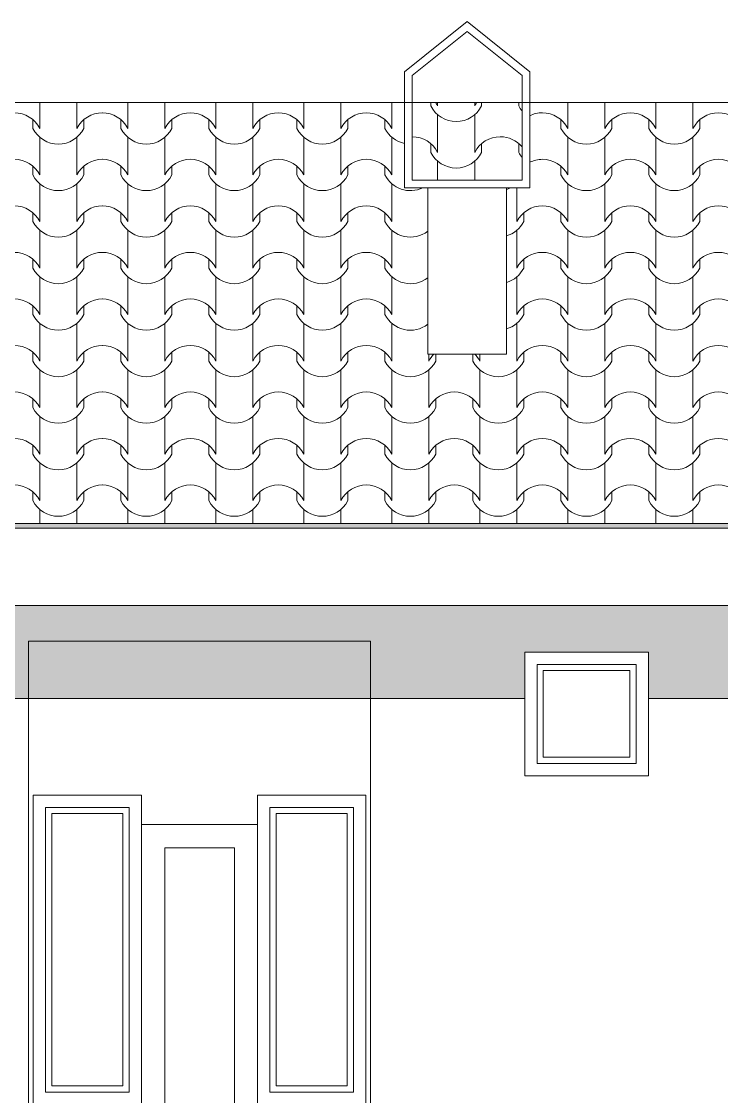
# Model space of a CAD drawing. Header units: feet. Extents: x 2791058 to 2855058, y -67651 to -18651.
# Drawn here: x 2806048 to 2808311, y -32555 to -29081 of the extents above; entities that cross this region are included whole.
import ezdxf

# ---------------------------------------------------------------- set-up
doc = ezdxf.new("R2010")
doc.units = ezdxf.units.FT
doc.header["$MEASUREMENT"] = 0
doc.linetypes.add('Hidden Line', pattern=[195.611112, 141.111112, -54.5])
for name, color, linetype, lineweight in [('Exterior walls_Pen_No__1', 7, 'Continuous', 0), ('Exterior walls_Pen_No__80', 3, 'Continuous', 0), ('Lines_Pen_No__20', 1, 'Continuous', 0), ('Shell - Roof_Pen_No__20', 1, 'Continuous', 0), ('Shell - Roof_Pen_No__21', 7, 'Continuous', 0), ('Structural - Bearing_Pen_No__1', 7, 'Continuous', 0)]:
    doc.layers.add(name, color=color, linetype=linetype, lineweight=lineweight)
doc.layers.add('Structural - Bearing_Pen_No__61', color=7, linetype='Continuous', lineweight=0, true_color=0x6a6a6a)
doc.layers.add('Structural - Bearing_Pen_No__62', color=7, linetype='Continuous', lineweight=0, true_color=0xaaaaaa)

# ---------------------------------------------------------------- blocks, each defined once
blk = doc.blocks.new('*X2', base_point=(2247653.8, -76425))
at = {"layer": 'Structural - Bearing_Pen_No__62', "color": 253, "linetype": 'Continuous', "lineweight": 0, "true_color": 0xaaaaaa}
for p, q in [((2806107.5, -29342.3), (2806107.5, -29365.5)), ((2806227.7, -29342.3), (2806227.7, -29365.5)), ((2806391.9, -29342.3), (2806391.9, -29365.5)), ((2806512.2, -29342.3), (2806512.2, -29365.5)), ((2806676.4, -29342.3), (2806676.4, -29365.5)), ((2806796.7, -29342.3), (2806796.7, -29365.5)), ((2806960.9, -29342.3), (2806960.9, -29365.5)), ((2807081.1, -29342.3), (2807081.1, -29365.5)), ((2807245.4, -29342.3), (2807245.4, -29365.5)), ((2807814.3, -29342.3), (2807814.3, -29365.5)), ((2807934.6, -29342.3), (2807934.6, -29365.5)), ((2808098.8, -29342.3), (2808098.8, -29365.5)), ((2808219.1, -29342.3), (2808219.1, -29365.5)), ((2806107.5, -29365.5), (2806107.5, -29426.5)), ((2806227.7, -29365.5), (2806227.7, -29426.5)), ((2806391.9, -29365.5), (2806391.9, -29426.5)), ((2806512.2, -29365.5), (2806512.2, -29426.5)), ((2806676.4, -29365.5), (2806676.4, -29426.5)), ((2806796.7, -29365.5), (2806796.7, -29426.5)), ((2806960.9, -29365.5), (2806960.9, -29426.5)), ((2807081.1, -29365.5), (2807081.1, -29426.5)), ((2807245.4, -29365.5), (2807245.4, -29426.5)), ((2807814.3, -29365.5), (2807814.3, -29426.5)), ((2807934.6, -29365.5), (2807934.6, -29426.5)), ((2808098.8, -29365.5), (2808098.8, -29426.5)), ((2808219.1, -29365.5), (2808219.1, -29426.5)), ((2806085.5, -29398.4), (2806085.5, -29426.5)), ((2806249.7, -29398.4), (2806249.7, -29426.5)), ((2806369.9, -29398.4), (2806369.9, -29426.5)), ((2806534.2, -29398.4), (2806534.2, -29426.5)), ((2806654.4, -29398.4), (2806654.4, -29426.5)), ((2806818.7, -29398.4), (2806818.7, -29426.5)), ((2806938.9, -29398.4), (2806938.9, -29426.5)), ((2807103.1, -29398.4), (2807103.1, -29426.5)), ((2807223.4, -29398.4), (2807223.4, -29426.5)), ((2807792.3, -29398.4), (2807792.3, -29426.5)), ((2807956.6, -29398.4), (2807956.6, -29426.5)), ((2808076.8, -29398.4), (2808076.8, -29426.5)), ((2808241.1, -29398.4), (2808241.1, -29426.5)), ((2806107.5, -29454.9), (2806107.5, -29515.8)), ((2806227.7, -29454.9), (2806227.7, -29515.8)), ((2806391.9, -29454.9), (2806391.9, -29515.8)), ((2806512.2, -29454.9), (2806512.2, -29515.8)), ((2806676.4, -29454.9), (2806676.4, -29515.8)), ((2806796.7, -29454.9), (2806796.7, -29515.8)), ((2806960.9, -29454.9), (2806960.9, -29515.8)), ((2807081.1, -29454.9), (2807081.1, -29515.8)), ((2807245.4, -29454.9), (2807245.4, -29515.8)), ((2807814.3, -29454.9), (2807814.3, -29515.8)), ((2807934.6, -29454.9), (2807934.6, -29515.8)), ((2808098.8, -29454.9), (2808098.8, -29515.8)), ((2808219.1, -29454.9), (2808219.1, -29515.8)), ((2806107.5, -29515.8), (2806107.5, -29576.8)), ((2806227.7, -29515.8), (2806227.7, -29576.8)), ((2806391.9, -29515.8), (2806391.9, -29576.8)), ((2806512.2, -29515.8), (2806512.2, -29576.8)), ((2806676.4, -29515.8), (2806676.4, -29576.8)), ((2806796.7, -29515.8), (2806796.7, -29576.8)), ((2806960.9, -29515.8), (2806960.9, -29576.8)), ((2807081.1, -29515.8), (2807081.1, -29576.8)), ((2807245.4, -29515.8), (2807245.4, -29576.8)), ((2807814.3, -29515.8), (2807814.3, -29576.8)), ((2807934.6, -29515.8), (2807934.6, -29576.8)), ((2808098.8, -29515.8), (2808098.8, -29576.8)), ((2808219.1, -29515.8), (2808219.1, -29576.8)), ((2806085.5, -29548.8), (2806085.5, -29576.8)), ((2806249.7, -29548.8), (2806249.7, -29576.8)), ((2806369.9, -29548.8), (2806369.9, -29576.8)), ((2806534.2, -29548.8), (2806534.2, -29576.8)), ((2806654.4, -29548.8), (2806654.4, -29576.8)), ((2806818.7, -29548.8), (2806818.7, -29576.8)), ((2806938.9, -29548.8), (2806938.9, -29576.8)), ((2807103.1, -29548.8), (2807103.1, -29576.8)), ((2807223.4, -29548.8), (2807223.4, -29576.8)), ((2807792.3, -29548.8), (2807792.3, -29576.8)), ((2807956.6, -29548.8), (2807956.6, -29576.8)), ((2808076.8, -29548.8), (2808076.8, -29576.8)), ((2808241.1, -29548.8), (2808241.1, -29576.8)), ((2806107.5, -29605.2), (2806107.5, -29666.2)), ((2806227.7, -29605.2), (2806227.7, -29666.2)), ((2806391.9, -29605.2), (2806391.9, -29666.2)), ((2806512.2, -29605.2), (2806512.2, -29666.2)), ((2806676.4, -29605.2), (2806676.4, -29666.2)), ((2806796.7, -29605.2), (2806796.7, -29666.2)), ((2806960.9, -29605.2), (2806960.9, -29666.2)), ((2807081.1, -29605.2), (2807081.1, -29666.2)), ((2807245.4, -29605.2), (2807245.4, -29666.2)), ((2807650.1, -29618.2), (2807650.1, -29666.2)), ((2807814.3, -29605.2), (2807814.3, -29666.2)), ((2807934.6, -29605.2), (2807934.6, -29666.2)), ((2808098.8, -29605.2), (2808098.8, -29666.2)), ((2808219.1, -29605.2), (2808219.1, -29666.2)), ((2806085.5, -29699.1), (2806085.5, -29727.1)), ((2806107.5, -29666.2), (2806107.5, -29727.1)), ((2806227.7, -29666.2), (2806227.7, -29727.1)), ((2806249.7, -29699.1), (2806249.7, -29727.1)), ((2806369.9, -29699.1), (2806369.9, -29727.1)), ((2806391.9, -29666.2), (2806391.9, -29727.1)), ((2806512.2, -29666.2), (2806512.2, -29727.1)), ((2806534.2, -29699.1), (2806534.2, -29727.1)), ((2806654.4, -29699.1), (2806654.4, -29727.1)), ((2806676.4, -29666.2), (2806676.4, -29727.1)), ((2806796.7, -29666.2), (2806796.7, -29727.1)), ((2806818.7, -29699.1), (2806818.7, -29727.1)), ((2806938.9, -29699.1), (2806938.9, -29727.1)), ((2806960.9, -29666.2), (2806960.9, -29727.1)), ((2807081.1, -29666.2), (2807081.1, -29727.1)), ((2807103.1, -29699.1), (2807103.1, -29727.1)), ((2807223.4, -29699.1), (2807223.4, -29727.1)), ((2807245.4, -29666.2), (2807245.4, -29727.1)), ((2807650.1, -29666.2), (2807650.1, -29727.1)), ((2807672.1, -29699.1), (2807672.1, -29727.1)), ((2807792.3, -29699.1), (2807792.3, -29727.1)), ((2807814.3, -29666.2), (2807814.3, -29727.1)), ((2807934.6, -29666.2), (2807934.6, -29727.1)), ((2807956.6, -29699.1), (2807956.6, -29727.1)), ((2808076.8, -29699.1), (2808076.8, -29727.1)), ((2808098.8, -29666.2), (2808098.8, -29727.1)), ((2808219.1, -29666.2), (2808219.1, -29727.1)), ((2808241.1, -29699.1), (2808241.1, -29727.1)), ((2806107.5, -29755.5), (2806107.5, -29816.5)), ((2806227.7, -29755.5), (2806227.7, -29816.5)), ((2806391.9, -29755.5), (2806391.9, -29816.5)), ((2806512.2, -29755.5), (2806512.2, -29816.5)), ((2806676.4, -29755.5), (2806676.4, -29816.5)), ((2806796.7, -29755.5), (2806796.7, -29816.5)), ((2806960.9, -29755.5), (2806960.9, -29816.5)), ((2807081.1, -29755.5), (2807081.1, -29816.5)), ((2807245.4, -29755.5), (2807245.4, -29816.5)), ((2807650.1, -29755.5), (2807650.1, -29816.5)), ((2807814.3, -29755.5), (2807814.3, -29816.5)), ((2807934.6, -29755.5), (2807934.6, -29816.5)), ((2808098.8, -29755.5), (2808098.8, -29816.5)), ((2808219.1, -29755.5), (2808219.1, -29816.5)), ((2806107.5, -29816.5), (2806107.5, -29877.5)), ((2806227.7, -29816.5), (2806227.7, -29877.5)), ((2806391.9, -29816.5), (2806391.9, -29877.5)), ((2806512.2, -29816.5), (2806512.2, -29877.5)), ((2806676.4, -29816.5), (2806676.4, -29877.5)), ((2806796.7, -29816.5), (2806796.7, -29877.5)), ((2806960.9, -29816.5), (2806960.9, -29877.5)), ((2807081.1, -29816.5), (2807081.1, -29877.5)), ((2807245.4, -29816.5), (2807245.4, -29877.5)), ((2807650.1, -29816.5), (2807650.1, -29877.5)), ((2807814.3, -29816.5), (2807814.3, -29877.5)), ((2807934.6, -29816.5), (2807934.6, -29877.5)), ((2808098.8, -29816.5), (2808098.8, -29877.5)), ((2808219.1, -29816.5), (2808219.1, -29877.5)), ((2806085.5, -29849.5), (2806085.5, -29877.5)), ((2806249.7, -29849.5), (2806249.7, -29877.5)), ((2806369.9, -29849.5), (2806369.9, -29877.5)), ((2806534.2, -29849.5), (2806534.2, -29877.5)), ((2806654.4, -29849.5), (2806654.4, -29877.5)), ((2806818.7, -29849.5), (2806818.7, -29877.5)), ((2806938.9, -29849.5), (2806938.9, -29877.5)), ((2807103.1, -29849.5), (2807103.1, -29877.5)), ((2807223.4, -29849.5), (2807223.4, -29877.5)), ((2807672.1, -29849.5), (2807672.1, -29877.5)), ((2807792.3, -29849.5), (2807792.3, -29877.5)), ((2807956.6, -29849.5), (2807956.6, -29877.5)), ((2808076.8, -29849.5), (2808076.8, -29877.5)), ((2808241.1, -29849.5), (2808241.1, -29877.5)), ((2806107.5, -29905.9), (2806107.5, -29966.8)), ((2806227.7, -29905.9), (2806227.7, -29966.8)), ((2806391.9, -29905.9), (2806391.9, -29966.8)), ((2806512.2, -29905.9), (2806512.2, -29966.8)), ((2806676.4, -29905.9), (2806676.4, -29966.8)), ((2806796.7, -29905.9), (2806796.7, -29966.8)), ((2806960.9, -29905.9), (2806960.9, -29966.8)), ((2807081.1, -29905.9), (2807081.1, -29966.8)), ((2807245.4, -29905.9), (2807245.4, -29966.8)), ((2807650.1, -29905.9), (2807650.1, -29966.8)), ((2807814.3, -29905.9), (2807814.3, -29966.8)), ((2807934.6, -29905.9), (2807934.6, -29966.8)), ((2808098.8, -29905.9), (2808098.8, -29966.8)), ((2808219.1, -29905.9), (2808219.1, -29966.8)), ((2806107.5, -29966.8), (2806107.5, -30027.8)), ((2806227.7, -29966.8), (2806227.7, -30027.8)), ((2806391.9, -29966.8), (2806391.9, -30027.8)), ((2806512.2, -29966.8), (2806512.2, -30027.8)), ((2806676.4, -29966.8), (2806676.4, -30027.8)), ((2806796.7, -29966.8), (2806796.7, -30027.8)), ((2806960.9, -29966.8), (2806960.9, -30027.8)), ((2807081.1, -29966.8), (2807081.1, -30027.8)), ((2807245.4, -29966.8), (2807245.4, -30027.8)), ((2807650.1, -29966.8), (2807650.1, -30027.8)), ((2807814.3, -29966.8), (2807814.3, -30027.8)), ((2807934.6, -29966.8), (2807934.6, -30027.8)), ((2808098.8, -29966.8), (2808098.8, -30027.8)), ((2808219.1, -29966.8), (2808219.1, -30027.8)), ((2806085.5, -29999.8), (2806085.5, -30027.8)), ((2806249.7, -29999.8), (2806249.7, -30027.8)), ((2806369.9, -29999.8), (2806369.9, -30027.8)), ((2806534.2, -29999.8), (2806534.2, -30027.8)), ((2806654.4, -29999.8), (2806654.4, -30027.8)), ((2806818.7, -29999.8), (2806818.7, -30027.8)), ((2806938.9, -29999.8), (2806938.9, -30027.8)), ((2807103.1, -29999.8), (2807103.1, -30027.8)), ((2807223.4, -29999.8), (2807223.4, -30027.8)), ((2807672.1, -29999.8), (2807672.1, -30027.8)), ((2807792.3, -29999.8), (2807792.3, -30027.8)), ((2807956.6, -29999.8), (2807956.6, -30027.8)), ((2808076.8, -29999.8), (2808076.8, -30027.8)), ((2808241.1, -29999.8), (2808241.1, -30027.8)), ((2806107.5, -30056.2), (2806107.5, -30117.2)), ((2806227.7, -30056.2), (2806227.7, -30117.2)), ((2806391.9, -30056.2), (2806391.9, -30117.2)), ((2806512.2, -30056.2), (2806512.2, -30117.2)), ((2806676.4, -30056.2), (2806676.4, -30117.2)), ((2806796.7, -30056.2), (2806796.7, -30117.2)), ((2806960.9, -30056.2), (2806960.9, -30117.2)), ((2807081.1, -30056.2), (2807081.1, -30117.2)), ((2807245.4, -30056.2), (2807245.4, -30117.2)), ((2807650.1, -30056.2), (2807650.1, -30117.2)), ((2807814.3, -30056.2), (2807814.3, -30117.2)), ((2807934.6, -30056.2), (2807934.6, -30117.2)), ((2808098.8, -30056.2), (2808098.8, -30117.2)), ((2808219.1, -30056.2), (2808219.1, -30117.2)), ((2806085.5, -30150.1), (2806085.5, -30178.2)), ((2806107.5, -30117.2), (2806107.5, -30178.2)), ((2806227.7, -30117.2), (2806227.7, -30178.2)), ((2806249.7, -30150.1), (2806249.7, -30178.2)), ((2806369.9, -30150.1), (2806369.9, -30178.2)), ((2806391.9, -30117.2), (2806391.9, -30178.2)), ((2806512.2, -30117.2), (2806512.2, -30178.2)), ((2806534.2, -30150.1), (2806534.2, -30178.2)), ((2806654.4, -30150.1), (2806654.4, -30178.2)), ((2806676.4, -30117.2), (2806676.4, -30178.2)), ((2806796.7, -30117.2), (2806796.7, -30178.2)), ((2806818.7, -30150.1), (2806818.7, -30178.2)), ((2806938.9, -30150.1), (2806938.9, -30178.2)), ((2806960.9, -30117.2), (2806960.9, -30178.2)), ((2807081.1, -30117.2), (2807081.1, -30178.2)), ((2807103.1, -30150.1), (2807103.1, -30178.2)), ((2807223.4, -30150.1), (2807223.4, -30178.2)), ((2807245.4, -30117.2), (2807245.4, -30178.2)), ((2807650.1, -30117.2), (2807650.1, -30178.2)), ((2807672.1, -30150.1), (2807672.1, -30178.2)), ((2807792.3, -30150.1), (2807792.3, -30178.2)), ((2807814.3, -30117.2), (2807814.3, -30178.2)), ((2807934.6, -30117.2), (2807934.6, -30178.2)), ((2807956.6, -30150.1), (2807956.6, -30178.2)), ((2808076.8, -30150.1), (2808076.8, -30178.2)), ((2808098.8, -30117.2), (2808098.8, -30178.2)), ((2808219.1, -30117.2), (2808219.1, -30178.2)), ((2808241.1, -30150.1), (2808241.1, -30178.2)), ((2807365.6, -30155.4), (2807365.6, -30178.2)), ((2807387.6, -30155.4), (2807387.6, -30178.2)), ((2807507.9, -30155.4), (2807507.9, -30178.2)), ((2807529.9, -30155.4), (2807529.9, -30178.2)), ((2806107.5, -30206.5), (2806107.5, -30267.5)), ((2806227.7, -30206.5), (2806227.7, -30267.5)), ((2806391.9, -30206.5), (2806391.9, -30267.5)), ((2806512.2, -30206.5), (2806512.2, -30267.5)), ((2806676.4, -30206.5), (2806676.4, -30267.5)), ((2806796.7, -30206.5), (2806796.7, -30267.5)), ((2806960.9, -30206.5), (2806960.9, -30267.5)), ((2807081.1, -30206.5), (2807081.1, -30267.5)), ((2807245.4, -30206.5), (2807245.4, -30267.5)), ((2807365.6, -30206.5), (2807365.6, -30267.5)), ((2807529.9, -30206.5), (2807529.9, -30267.5)), ((2807650.1, -30206.5), (2807650.1, -30267.5)), ((2807814.3, -30206.5), (2807814.3, -30267.5)), ((2807934.6, -30206.5), (2807934.6, -30267.5)), ((2808098.8, -30206.5), (2808098.8, -30267.5)), ((2808219.1, -30206.5), (2808219.1, -30267.5)), ((2806107.5, -30267.5), (2806107.5, -30328.5)), ((2806227.7, -30267.5), (2806227.7, -30328.5)), ((2806391.9, -30267.5), (2806391.9, -30328.5)), ((2806512.2, -30267.5), (2806512.2, -30328.5)), ((2806676.4, -30267.5), (2806676.4, -30328.5)), ((2806796.7, -30267.5), (2806796.7, -30328.5)), ((2806960.9, -30267.5), (2806960.9, -30328.5)), ((2807081.1, -30267.5), (2807081.1, -30328.5)), ((2807245.4, -30267.5), (2807245.4, -30328.5)), ((2807365.6, -30267.5), (2807365.6, -30328.5)), ((2807529.9, -30267.5), (2807529.9, -30328.5)), ((2807650.1, -30267.5), (2807650.1, -30328.5)), ((2807814.3, -30267.5), (2807814.3, -30328.5)), ((2807934.6, -30267.5), (2807934.6, -30328.5)), ((2808098.8, -30267.5), (2808098.8, -30328.5)), ((2808219.1, -30267.5), (2808219.1, -30328.5)), ((2806085.5, -30300.5), (2806085.5, -30328.5)), ((2806249.7, -30300.5), (2806249.7, -30328.5)), ((2806369.9, -30300.5), (2806369.9, -30328.5)), ((2806534.2, -30300.5), (2806534.2, -30328.5)), ((2806654.4, -30300.5), (2806654.4, -30328.5)), ((2806818.7, -30300.5), (2806818.7, -30328.5)), ((2806938.9, -30300.5), (2806938.9, -30328.5)), ((2807103.1, -30300.5), (2807103.1, -30328.5)), ((2807223.4, -30300.5), (2807223.4, -30328.5)), ((2807387.6, -30300.5), (2807387.6, -30328.5)), ((2807507.9, -30300.5), (2807507.9, -30328.5)), ((2807672.1, -30300.5), (2807672.1, -30328.5)), ((2807792.3, -30300.5), (2807792.3, -30328.5)), ((2807956.6, -30300.5), (2807956.6, -30328.5)), ((2808076.8, -30300.5), (2808076.8, -30328.5)), ((2808241.1, -30300.5), (2808241.1, -30328.5)), ((2806107.5, -30356.9), (2806107.5, -30417.9)), ((2806227.7, -30356.9), (2806227.7, -30417.9)), ((2806391.9, -30356.9), (2806391.9, -30417.9)), ((2806512.2, -30356.9), (2806512.2, -30417.9)), ((2806676.4, -30356.9), (2806676.4, -30417.9)), ((2806796.7, -30356.9), (2806796.7, -30417.9)), ((2806960.9, -30356.9), (2806960.9, -30417.9)), ((2807081.1, -30356.9), (2807081.1, -30417.9)), ((2807245.4, -30356.9), (2807245.4, -30417.9)), ((2807365.6, -30356.9), (2807365.6, -30417.9)), ((2807529.9, -30356.9), (2807529.9, -30417.9)), ((2807650.1, -30356.9), (2807650.1, -30417.9)), ((2807814.3, -30356.9), (2807814.3, -30417.9)), ((2807934.6, -30356.9), (2807934.6, -30417.9)), ((2808098.8, -30356.9), (2808098.8, -30417.9)), ((2808219.1, -30356.9), (2808219.1, -30417.9)), ((2806107.5, -30417.9), (2806107.5, -30478.8)), ((2806227.7, -30417.9), (2806227.7, -30478.8)), ((2806391.9, -30417.9), (2806391.9, -30478.8)), ((2806512.2, -30417.9), (2806512.2, -30478.8)), ((2806676.4, -30417.9), (2806676.4, -30478.8)), ((2806796.7, -30417.9), (2806796.7, -30478.8)), ((2806960.9, -30417.9), (2806960.9, -30478.8)), ((2807081.1, -30417.9), (2807081.1, -30478.8)), ((2807245.4, -30417.9), (2807245.4, -30478.8)), ((2807365.6, -30417.9), (2807365.6, -30478.8)), ((2807529.9, -30417.9), (2807529.9, -30478.8)), ((2807650.1, -30417.9), (2807650.1, -30478.8)), ((2807814.3, -30417.9), (2807814.3, -30478.8)), ((2807934.6, -30417.9), (2807934.6, -30478.8)), ((2808098.8, -30417.9), (2808098.8, -30478.8)), ((2808219.1, -30417.9), (2808219.1, -30478.8)), ((2806085.5, -30450.8), (2806085.5, -30478.8)), ((2806249.7, -30450.8), (2806249.7, -30478.8)), ((2806369.9, -30450.8), (2806369.9, -30478.8)), ((2806534.2, -30450.8), (2806534.2, -30478.8)), ((2806654.4, -30450.8), (2806654.4, -30478.8)), ((2806818.7, -30450.8), (2806818.7, -30478.8)), ((2806938.9, -30450.8), (2806938.9, -30478.8)), ((2807103.1, -30450.8), (2807103.1, -30478.8)), ((2807223.4, -30450.8), (2807223.4, -30478.8)), ((2807387.6, -30450.8), (2807387.6, -30478.8)), ((2807507.9, -30450.8), (2807507.9, -30478.8)), ((2807672.1, -30450.8), (2807672.1, -30478.8)), ((2807792.3, -30450.8), (2807792.3, -30478.8)), ((2807956.6, -30450.8), (2807956.6, -30478.8)), ((2808076.8, -30450.8), (2808076.8, -30478.8)), ((2808241.1, -30450.8), (2808241.1, -30478.8)), ((2806107.5, -30507.2), (2806107.5, -30568.2)), ((2806227.7, -30507.2), (2806227.7, -30568.2)), ((2806391.9, -30507.2), (2806391.9, -30568.2)), ((2806512.2, -30507.2), (2806512.2, -30568.2)), ((2806676.4, -30507.2), (2806676.4, -30568.2)), ((2806796.7, -30507.2), (2806796.7, -30568.2)), ((2806960.9, -30507.2), (2806960.9, -30568.2)), ((2807081.1, -30507.2), (2807081.1, -30568.2)), ((2807245.4, -30507.2), (2807245.4, -30568.2)), ((2807365.6, -30507.2), (2807365.6, -30568.2)), ((2807529.9, -30507.2), (2807529.9, -30568.2)), ((2807650.1, -30507.2), (2807650.1, -30568.2)), ((2807814.3, -30507.2), (2807814.3, -30568.2)), ((2807934.6, -30507.2), (2807934.6, -30568.2)), ((2808098.8, -30507.2), (2808098.8, -30568.2)), ((2808219.1, -30507.2), (2808219.1, -30568.2)), ((2806085.5, -30601.1), (2806085.5, -30629.2)), ((2806107.5, -30568.2), (2806107.5, -30629.2)), ((2806227.7, -30568.2), (2806227.7, -30629.2)), ((2806249.7, -30601.1), (2806249.7, -30629.2)), ((2806369.9, -30601.1), (2806369.9, -30629.2)), ((2806391.9, -30568.2), (2806391.9, -30629.2)), ((2806512.2, -30568.2), (2806512.2, -30629.2)), ((2806534.2, -30601.1), (2806534.2, -30629.2)), ((2806654.4, -30601.1), (2806654.4, -30629.2)), ((2806676.4, -30568.2), (2806676.4, -30629.2)), ((2806796.7, -30568.2), (2806796.7, -30629.2)), ((2806818.7, -30601.1), (2806818.7, -30629.2)), ((2806938.9, -30601.1), (2806938.9, -30629.2)), ((2806960.9, -30568.2), (2806960.9, -30629.2)), ((2807081.1, -30568.2), (2807081.1, -30629.2)), ((2807103.1, -30601.1), (2807103.1, -30629.2)), ((2807223.4, -30601.1), (2807223.4, -30629.2)), ((2807245.4, -30568.2), (2807245.4, -30629.2)), ((2807365.6, -30568.2), (2807365.6, -30629.2)), ((2807387.6, -30601.1), (2807387.6, -30629.2)), ((2807507.9, -30601.1), (2807507.9, -30629.2)), ((2807529.9, -30568.2), (2807529.9, -30629.2)), ((2807650.1, -30568.2), (2807650.1, -30629.2)), ((2807672.1, -30601.1), (2807672.1, -30629.2)), ((2807792.3, -30601.1), (2807792.3, -30629.2)), ((2807814.3, -30568.2), (2807814.3, -30629.2)), ((2807934.6, -30568.2), (2807934.6, -30629.2)), ((2807956.6, -30601.1), (2807956.6, -30629.2)), ((2808076.8, -30601.1), (2808076.8, -30629.2)), ((2808098.8, -30568.2), (2808098.8, -30629.2)), ((2808219.1, -30568.2), (2808219.1, -30629.2)), ((2808241.1, -30601.1), (2808241.1, -30629.2)), ((2806107.5, -30657.6), (2806107.5, -30703.5)), ((2806227.7, -30657.6), (2806227.7, -30703.5)), ((2806391.9, -30657.6), (2806391.9, -30703.5)), ((2806512.2, -30657.6), (2806512.2, -30703.5)), ((2806676.4, -30657.6), (2806676.4, -30703.5)), ((2806796.7, -30657.6), (2806796.7, -30703.5)), ((2806960.9, -30657.6), (2806960.9, -30703.5)), ((2807081.1, -30657.6), (2807081.1, -30703.5)), ((2807245.4, -30657.6), (2807245.4, -30703.5)), ((2807365.6, -30657.6), (2807365.6, -30703.5)), ((2807529.9, -30657.6), (2807529.9, -30703.5)), ((2807650.1, -30657.6), (2807650.1, -30703.5)), ((2807814.3, -30657.6), (2807814.3, -30703.5)), ((2807934.6, -30657.6), (2807934.6, -30703.5)), ((2808098.8, -30657.6), (2808098.8, -30703.5)), ((2808219.1, -30657.6), (2808219.1, -30703.5))]:
    blk.add_line(p, q, dxfattribs=at)
for centre, radius, start, end in [((2806025.1, -29468.4), 92.5, 26.9885, 89.8295), ((2806310.1, -29468.4), 92.5, 90.1705, 153.0115), ((2806309.5, -29468.4), 92.5, 26.9885, 89.8295), ((2806594.6, -29468.4), 92.5, 90.1705, 153.0115), ((2806594, -29468.4), 92.5, 26.9885, 89.8295), ((2806879.1, -29468.4), 92.5, 90.1705, 153.0115), ((2806878.5, -29468.4), 92.5, 26.9885, 89.8295), ((2807163.5, -29468.4), 92.5, 90.1705, 153.0115), ((2807163, -29468.4), 92.5, 26.9885, 89.8295), ((2807732.5, -29468.4), 92.5, 90.1705, 116.2624), ((2807731.9, -29468.4), 92.5, 26.9885, 89.8295), ((2808017, -29468.4), 92.5, 90.1705, 153.0115), ((2808016.4, -29468.4), 92.5, 26.9885, 89.8295), ((2808301.5, -29468.4), 92.5, 90.1705, 153.0115), ((2808300.9, -29468.4), 92.5, 26.9885, 89.8295), ((2806167.6, -29385.2), 91.9, 206.7044, 333.2956), ((2806452.1, -29385.2), 91.9, 206.7044, 333.2956), ((2806736.5, -29385.2), 91.9, 206.7044, 333.2956), ((2807021, -29385.2), 91.9, 206.7044, 333.2956), ((2807305.5, -29385.2), 91.9, 206.7044, 258.1228), ((2807874.5, -29385.2), 91.9, 206.7044, 333.2956), ((2808158.9, -29385.2), 91.9, 206.7044, 333.2956), ((2806025.1, -29618.8), 92.5, 26.9885, 89.8295), ((2806310.1, -29618.8), 92.5, 90.1705, 153.0115), ((2806309.5, -29618.8), 92.5, 26.9885, 89.8295), ((2806594.6, -29618.8), 92.5, 90.1705, 153.0115), ((2806594, -29618.8), 92.5, 26.9885, 89.8295), ((2806879.1, -29618.8), 92.5, 90.1705, 153.0115), ((2806878.5, -29618.8), 92.5, 26.9885, 89.8295), ((2807163.5, -29618.8), 92.5, 90.1705, 153.0115), ((2807163, -29618.8), 92.5, 26.9885, 89.8295), ((2807732.5, -29618.8), 92.5, 90.1705, 116.2624), ((2807731.9, -29618.8), 92.5, 26.9885, 89.8295), ((2808017, -29618.8), 92.5, 90.1705, 153.0115), ((2808016.4, -29618.8), 92.5, 26.9885, 89.8295), ((2808301.5, -29618.8), 92.5, 90.1705, 153.0115), ((2808300.9, -29618.8), 92.5, 26.9885, 89.8295), ((2806167.6, -29535.5), 91.9, 206.7044, 333.2956), ((2806452.1, -29535.5), 91.9, 206.7044, 333.2956), ((2806736.5, -29535.5), 91.9, 206.7044, 333.2956), ((2807021, -29535.5), 91.9, 206.7044, 333.2956), ((2807305.5, -29535.5), 91.9, 206.7044, 295.9223), ((2807874.5, -29535.5), 91.9, 206.7044, 333.2956), ((2808158.9, -29535.5), 91.9, 206.7044, 333.2956), ((2807590, -29535.5), 91.9, 286.8195, 295.9223), ((2806025.1, -29769.1), 92.5, 26.9885, 89.8295), ((2806310.1, -29769.1), 92.5, 90.1705, 153.0115), ((2806309.5, -29769.1), 92.5, 26.9885, 89.8295), ((2806594.6, -29769.1), 92.5, 90.1705, 153.0115), ((2806594, -29769.1), 92.5, 26.9885, 89.8295), ((2806879.1, -29769.1), 92.5, 90.1705, 153.0115), ((2806878.5, -29769.1), 92.5, 26.9885, 89.8295), ((2807163.5, -29769.1), 92.5, 90.1705, 153.0115), ((2807163, -29769.1), 92.5, 26.9885, 89.8295), ((2807732.5, -29769.1), 92.5, 90.1705, 153.0115), ((2807731.9, -29769.1), 92.5, 26.9885, 89.8295), ((2808017, -29769.1), 92.5, 90.1705, 153.0115), ((2808016.4, -29769.1), 92.5, 26.9885, 89.8295), ((2808301.5, -29769.1), 92.5, 90.1705, 153.0115), ((2808300.9, -29769.1), 92.5, 26.9885, 89.8295), ((2806167.6, -29685.8), 91.9, 206.7044, 333.2956), ((2806452.1, -29685.8), 91.9, 206.7044, 333.2956), ((2806736.5, -29685.8), 91.9, 206.7044, 333.2956), ((2807021, -29685.8), 91.9, 206.7044, 333.2956), ((2807305.5, -29685.8), 91.9, 206.7044, 307.5928), ((2807590, -29685.8), 91.9, 286.8195, 333.2956), ((2807874.5, -29685.8), 91.9, 206.7044, 333.2956), ((2808158.9, -29685.8), 91.9, 206.7044, 333.2956), ((2806025.1, -29919.4), 92.5, 26.9885, 89.8295), ((2806310.1, -29919.4), 92.5, 90.1705, 153.0115), ((2806309.5, -29919.4), 92.5, 26.9885, 89.8295), ((2806594.6, -29919.4), 92.5, 90.1705, 153.0115), ((2806594, -29919.4), 92.5, 26.9885, 89.8295), ((2806879.1, -29919.4), 92.5, 90.1705, 153.0115), ((2806878.5, -29919.4), 92.5, 26.9885, 89.8295), ((2807163.5, -29919.4), 92.5, 90.1705, 153.0115), ((2807163, -29919.4), 92.5, 26.9885, 89.8295), ((2807732.5, -29919.4), 92.5, 90.1705, 153.0115), ((2807731.9, -29919.4), 92.5, 26.9885, 89.8295), ((2808017, -29919.4), 92.5, 90.1705, 153.0115), ((2808016.4, -29919.4), 92.5, 26.9885, 89.8295), ((2808301.5, -29919.4), 92.5, 90.1705, 153.0115), ((2808300.9, -29919.4), 92.5, 26.9885, 89.8295), ((2806167.6, -29836.2), 91.9, 206.7044, 333.2956), ((2806452.1, -29836.2), 91.9, 206.7044, 333.2956), ((2806736.5, -29836.2), 91.9, 206.7044, 333.2956), ((2807021, -29836.2), 91.9, 206.7044, 333.2956), ((2807305.5, -29836.2), 91.9, 206.7044, 307.5928), ((2807590, -29836.2), 91.9, 286.8195, 333.2956), ((2807874.5, -29836.2), 91.9, 206.7044, 333.2956), ((2808158.9, -29836.2), 91.9, 206.7044, 333.2956), ((2806025.1, -30069.8), 92.5, 26.9885, 89.8295), ((2806310.1, -30069.8), 92.5, 90.1705, 153.0115), ((2806309.5, -30069.8), 92.5, 26.9885, 89.8295), ((2806594.6, -30069.8), 92.5, 90.1705, 153.0115), ((2806594, -30069.8), 92.5, 26.9885, 89.8295), ((2806879.1, -30069.8), 92.5, 90.1705, 153.0115), ((2806878.5, -30069.8), 92.5, 26.9885, 89.8295), ((2807163.5, -30069.8), 92.5, 90.1705, 153.0115), ((2807163, -30069.8), 92.5, 26.9885, 89.8295), ((2807732.5, -30069.8), 92.5, 90.1705, 153.0115), ((2807731.9, -30069.8), 92.5, 26.9885, 89.8295), ((2808017, -30069.8), 92.5, 90.1705, 153.0115), ((2808016.4, -30069.8), 92.5, 26.9885, 89.8295), ((2808301.5, -30069.8), 92.5, 90.1705, 153.0115), ((2808300.9, -30069.8), 92.5, 26.9885, 89.8295), ((2806167.6, -29986.5), 91.9, 206.7044, 333.2956), ((2806452.1, -29986.5), 91.9, 206.7044, 333.2956), ((2806736.5, -29986.5), 91.9, 206.7044, 333.2956), ((2807021, -29986.5), 91.9, 206.7044, 333.2956), ((2807305.5, -29986.5), 91.9, 206.7044, 307.5928), ((2807590, -29986.5), 91.9, 286.8195, 333.2956), ((2807874.5, -29986.5), 91.9, 206.7044, 333.2956), ((2808158.9, -29986.5), 91.9, 206.7044, 333.2956), ((2806025.1, -30220.1), 92.5, 26.9885, 89.8295), ((2806310.1, -30220.1), 92.5, 90.1705, 153.0115), ((2806309.5, -30220.1), 92.5, 26.9885, 89.8295), ((2806594.6, -30220.1), 92.5, 90.1705, 153.0115), ((2806594, -30220.1), 92.5, 26.9885, 89.8295), ((2806879.1, -30220.1), 92.5, 90.1705, 153.0115), ((2806878.5, -30220.1), 92.5, 26.9885, 89.8295), ((2807163.5, -30220.1), 92.5, 90.1705, 153.0115), ((2807163, -30220.1), 92.5, 26.9885, 89.8295), ((2807732.5, -30220.1), 92.5, 90.1705, 153.0115), ((2807731.9, -30220.1), 92.5, 26.9885, 89.8295), ((2808017, -30220.1), 92.5, 90.1705, 153.0115), ((2808016.4, -30220.1), 92.5, 26.9885, 89.8295), ((2808301.5, -30220.1), 92.5, 90.1705, 153.0115), ((2808300.9, -30220.1), 92.5, 26.9885, 89.8295), ((2806167.6, -30136.8), 91.9, 206.7044, 333.2956), ((2806452.1, -30136.8), 91.9, 206.7044, 333.2956), ((2806736.5, -30136.8), 91.9, 206.7044, 333.2956), ((2807021, -30136.8), 91.9, 206.7044, 333.2956), ((2807305.5, -30136.8), 91.9, 206.7044, 333.2956), ((2807448, -30220.1), 92.5, 135.595, 153.0115), ((2807590, -30136.8), 91.9, 206.7044, 333.2956), ((2807447.5, -30220.1), 92.5, 26.9885, 44.405), ((2807874.5, -30136.8), 91.9, 206.7044, 333.2956), ((2808158.9, -30136.8), 91.9, 206.7044, 333.2956), ((2806025.1, -30370.5), 92.5, 26.9885, 89.8295), ((2806310.1, -30370.5), 92.5, 90.1705, 153.0115), ((2806309.5, -30370.5), 92.5, 26.9885, 89.8295), ((2806594.6, -30370.5), 92.5, 90.1705, 153.0115), ((2806594, -30370.5), 92.5, 26.9885, 89.8295), ((2806879.1, -30370.5), 92.5, 90.1705, 153.0115), ((2806878.5, -30370.5), 92.5, 26.9885, 89.8295), ((2807163.5, -30370.5), 92.5, 90.1705, 153.0115), ((2807163, -30370.5), 92.5, 26.9885, 89.8295), ((2807448, -30370.5), 92.5, 90.1705, 153.0115), ((2807447.5, -30370.5), 92.5, 26.9885, 89.8295), ((2807732.5, -30370.5), 92.5, 90.1705, 153.0115), ((2807731.9, -30370.5), 92.5, 26.9885, 89.8295), ((2808017, -30370.5), 92.5, 90.1705, 153.0115), ((2808016.4, -30370.5), 92.5, 26.9885, 89.8295), ((2808301.5, -30370.5), 92.5, 90.1705, 153.0115), ((2808300.9, -30370.5), 92.5, 26.9885, 89.8295), ((2806167.6, -30287.2), 91.9, 206.7044, 333.2956), ((2806452.1, -30287.2), 91.9, 206.7044, 333.2956), ((2806736.5, -30287.2), 91.9, 206.7044, 333.2956), ((2807021, -30287.2), 91.9, 206.7044, 333.2956), ((2807305.5, -30287.2), 91.9, 206.7044, 333.2956), ((2807590, -30287.2), 91.9, 206.7044, 333.2956), ((2807874.5, -30287.2), 91.9, 206.7044, 333.2956), ((2808158.9, -30287.2), 91.9, 206.7044, 333.2956), ((2806025.1, -30520.8), 92.5, 26.9885, 89.8295), ((2806310.1, -30520.8), 92.5, 90.1705, 153.0115), ((2806309.5, -30520.8), 92.5, 26.9885, 89.8295), ((2806594.6, -30520.8), 92.5, 90.1705, 153.0115), ((2806594, -30520.8), 92.5, 26.9885, 89.8295), ((2806879.1, -30520.8), 92.5, 90.1705, 153.0115), ((2806878.5, -30520.8), 92.5, 26.9885, 89.8295), ((2807163.5, -30520.8), 92.5, 90.1705, 153.0115), ((2807163, -30520.8), 92.5, 26.9885, 89.8295), ((2807448, -30520.8), 92.5, 90.1705, 153.0115), ((2807447.5, -30520.8), 92.5, 26.9885, 89.8295), ((2807732.5, -30520.8), 92.5, 90.1705, 153.0115), ((2807731.9, -30520.8), 92.5, 26.9885, 89.8295), ((2808017, -30520.8), 92.5, 90.1705, 153.0115), ((2808016.4, -30520.8), 92.5, 26.9885, 89.8295), ((2808301.5, -30520.8), 92.5, 90.1705, 153.0115), ((2808300.9, -30520.8), 92.5, 26.9885, 89.8295), ((2806167.6, -30437.5), 91.9, 206.7044, 333.2956), ((2806452.1, -30437.5), 91.9, 206.7044, 333.2956), ((2806736.5, -30437.5), 91.9, 206.7044, 333.2956), ((2807021, -30437.5), 91.9, 206.7044, 333.2956), ((2807305.5, -30437.5), 91.9, 206.7044, 333.2956), ((2807590, -30437.5), 91.9, 206.7044, 333.2956), ((2807874.5, -30437.5), 91.9, 206.7044, 333.2956), ((2808158.9, -30437.5), 91.9, 206.7044, 333.2956), ((2806025.1, -30671.1), 92.5, 26.9885, 89.8295), ((2806310.1, -30671.1), 92.5, 90.1705, 153.0115), ((2806309.5, -30671.1), 92.5, 26.9885, 89.8295), ((2806594.6, -30671.1), 92.5, 90.1705, 153.0115), ((2806594, -30671.1), 92.5, 26.9885, 89.8295), ((2806879.1, -30671.1), 92.5, 90.1705, 153.0115), ((2806878.5, -30671.1), 92.5, 26.9885, 89.8295), ((2807163.5, -30671.1), 92.5, 90.1705, 153.0115), ((2807163, -30671.1), 92.5, 26.9885, 89.8295), ((2807448, -30671.1), 92.5, 90.1705, 153.0115), ((2807447.5, -30671.1), 92.5, 26.9885, 89.8295), ((2807732.5, -30671.1), 92.5, 90.1705, 153.0115), ((2807731.9, -30671.1), 92.5, 26.9885, 89.8295), ((2808017, -30671.1), 92.5, 90.1705, 153.0115), ((2808016.4, -30671.1), 92.5, 26.9885, 89.8295), ((2808301.5, -30671.1), 92.5, 90.1705, 153.0115), ((2808300.9, -30671.1), 92.5, 26.9885, 89.8295), ((2806167.6, -30587.8), 91.9, 206.7044, 333.2956), ((2806452.1, -30587.8), 91.9, 206.7044, 333.2956), ((2806736.5, -30587.8), 91.9, 206.7044, 333.2956), ((2807021, -30587.8), 91.9, 206.7044, 333.2956), ((2807305.5, -30587.8), 91.9, 206.7044, 333.2956), ((2807590, -30587.8), 91.9, 206.7044, 333.2956), ((2807874.5, -30587.8), 91.9, 206.7044, 333.2956), ((2808158.9, -30587.8), 91.9, 206.7044, 333.2956)]:
    blk.add_arc(centre, radius, start, end, dxfattribs=at)
blk = doc.blocks.new('Fill_1', base_point=(2247653.8, -74225))
at = {"layer": 'Structural - Bearing_Pen_No__1', "color": 7, "linetype": 'Continuous', "lineweight": 0}
for p, q in [((2807286.6, -29342.3), (2805961.6, -29342.3)), ((2807286.6, -29618.2), (2807286.6, -29342.3)), ((2810586.6, -29342.3), (2807691.6, -29342.3)), ((2807691.6, -29342.3), (2807691.6, -29618.2)), ((2807361.6, -29618.2), (2807286.6, -29618.2)), ((2807361.6, -30155.4), (2807361.6, -29618.2)), ((2807691.6, -29618.2), (2807616.6, -29618.2)), ((2807616.6, -29618.2), (2807616.6, -30155.4)), ((2807616.6, -30155.4), (2807361.6, -30155.4)), ((2802636.6, -30703.5), (2810586.6, -30703.5))]:
    blk.add_line(p, q, dxfattribs=at)
at = {"layer": 'Structural - Bearing_Pen_No__62', "color": 253, "linetype": 'Continuous', "lineweight": 0, "true_color": 0xaaaaaa}
blk.add_blockref('*X2', (2247653.8, -76425), dxfattribs=at)
blk = doc.blocks.new('*X10', base_point=(2247653.8, -76425))
at = {"layer": 'Structural - Bearing_Pen_No__62', "color": 253, "linetype": 'Continuous', "lineweight": 0, "true_color": 0xaaaaaa}
for p, q in [((2807371.7, -29342.3), (2807371.7, -29353.5)), ((2807393.7, -29342.3), (2807393.7, -29353.5)), ((2807513.9, -29342.3), (2807513.9, -29353.5)), ((2807535.9, -29342.3), (2807535.9, -29353.5)), ((2807656.2, -29342.3), (2807656.2, -29353.5)), ((2807393.7, -29381.9), (2807393.7, -29442.8)), ((2807513.9, -29381.9), (2807513.9, -29442.8)), ((2807393.7, -29442.8), (2807393.7, -29503.8)), ((2807513.9, -29442.8), (2807513.9, -29503.8)), ((2807371.7, -29475.8), (2807371.7, -29503.8)), ((2807535.9, -29475.8), (2807535.9, -29503.8)), ((2807656.2, -29475.8), (2807656.2, -29503.8)), ((2807393.7, -29532.2), (2807393.7, -29593.2)), ((2807513.9, -29532.2), (2807513.9, -29593.2))]:
    blk.add_line(p, q, dxfattribs=at)
for centre, radius, start, end in [((2807311.3, -29395.4), 92.5, 26.9885, 35.0749), ((2807596.3, -29395.4), 92.5, 144.9251, 153.0115), ((2807453.8, -29312.2), 91.9, 206.7044, 333.2956), ((2807738.3, -29312.2), 91.9, 206.7044, 218.723), ((2807311.3, -29545.8), 92.5, 26.9885, 89.8295), ((2807596.3, -29545.8), 92.5, 90.1705, 153.0115), ((2807595.8, -29545.8), 92.5, 40.0376, 89.8295), ((2807453.8, -29462.5), 91.9, 206.7044, 333.2956), ((2807738.3, -29462.5), 91.9, 206.7044, 218.723)]:
    blk.add_arc(centre, radius, start, end, dxfattribs=at)
blk = doc.blocks.new('Fill_5', base_point=(2247653.8, -74225))
at = {"layer": 'Structural - Bearing_Pen_No__1', "color": 7, "linetype": 'Continuous', "lineweight": 0}
for p, q in [((2807311.6, -29342.3), (2807311.6, -29593.2)), ((2807666.6, -29342.3), (2807311.6, -29342.3)), ((2807666.6, -29593.2), (2807666.6, -29342.3)), ((2807311.6, -29593.2), (2807666.6, -29593.2))]:
    blk.add_line(p, q, dxfattribs=at)
at = {"layer": 'Structural - Bearing_Pen_No__62', "color": 253, "linetype": 'Continuous', "lineweight": 0, "true_color": 0xaaaaaa}
blk.add_blockref('*X10', (2247653.8, -76425), dxfattribs=at)

msp = doc.modelspace()

# ---------------------------------------------------------------- hatches: boundary and pattern name
at = {"layer": 'Exterior walls_Pen_No__80', "linetype": 'Continuous', "lineweight": 0, "true_color": 0x7fff7f}
msp.add_hatch(color=91, dxfattribs=at).paths.add_polyline_path([(2802711.6, -30968.5), (2802711.6, -31268.5), (2803521.6, -31268.5), (2803521.6, -31118.5), (2804721.6, -31118.5), (2804721.6, -31268.5), (2805096.7, -31268.5), (2805096.7, -31118.5), (2805496.7, -31118.5), (2805496.7, -31268.5), (2807675.3, -31268.5), (2807675.3, -31118.5), (2808075.3, -31118.5), (2808075.3, -31268.5), (2808496.6, -31268.5), (2808496.6, -31118.5), (2809696.6, -31118.5), (2809696.6, -31268.5), (2811321.6, -31268.5), (2811321.6, -31118.5), (2812521.6, -31118.5), (2812521.6, -31268.5), (2812950.4, -31268.5), (2812950.4, -31118.5), (2813350.4, -31118.5), (2813350.4, -31268.5), (2815461.2, -31268.5), (2815461.2, -31118.5), (2815861.2, -31118.5), (2815861.2, -31268.5), (2816296.6, -31268.5), (2816296.6, -31118.5), (2817496.6, -31118.5), (2817496.6, -31268.5), (2818311.6, -31268.5), (2818311.6, -30968.5)])
at = {"layer": 'Structural - Bearing_Pen_No__61', "linetype": 'Continuous', "lineweight": 0, "true_color": 0x6a6a6a}
msp.add_hatch(color=251, dxfattribs=at).paths.add_polyline_path([(2810761.6, -30718.5), (2810761.6, -30703.5), (2810736.6, -30703.5), (2802486.6, -30703.5), (2802486.6, -30718.5), (2810711.6, -30718.5)])

# ---------------------------------------------------------------- linework, layer by layer
at = {"layer": 'Exterior walls_Pen_No__1', "color": 7, "linetype": 'Continuous', "lineweight": 0, "flags": 128}
msp.add_lwpolyline([(2818311.6, -30968.5), (2802711.6, -30968.5), (2802711.6, -31268.5), (2803521.6, -31268.5), (2803521.6, -31118.5), (2804721.6, -31118.5), (2804721.6, -31268.5), (2805096.7, -31268.5), (2805096.7, -31118.5), (2805496.7, -31118.5), (2805496.7, -31268.5), (2807675.3, -31268.5), (2807675.3, -31118.5), (2808075.3, -31118.5), (2808075.3, -31268.5), (2808496.6, -31268.5), (2808496.6, -31118.5), (2809696.6, -31118.5), (2809696.6, -31268.5), (2811321.6, -31268.5)], dxfattribs=at)
at = {"layer": 'Lines_Pen_No__20', "color": 1, "linetype": 'Hidden Line', "lineweight": 0}
for p, q in [((2807675.3, -31188.5), (2807675.3, -31118.5)), ((2808075.3, -31118.5), (2807675.3, -31118.5)), ((2807675.3, -31188.5), (2807675.3, -31118.5)), ((2808075.3, -31188.5), (2808075.3, -31118.5))]:
    msp.add_line(p, q, dxfattribs=at)
at = {"layer": 'Lines_Pen_No__20', "color": 1, "linetype": 'Continuous', "lineweight": 0}
for points in [[(2807675.3, -31118.5), (2808075.3, -31118.5), (2808075.3, -31518.5), (2807675.3, -31518.5)], [(2807715.3, -31158.5), (2808035.3, -31158.5), (2808035.3, -31478.5), (2807715.3, -31478.5)], [(2807735.3, -31178.5), (2808015.3, -31178.5), (2808015.3, -31458.5), (2807735.3, -31458.5)], [(2806086.6, -32580.5), (2806436.6, -32580.5), (2806436.6, -31580.5), (2806086.6, -31580.5)], [(2806811.6, -32580.5), (2807161.6, -32580.5), (2807161.6, -31580.5), (2806811.6, -31580.5)], [(2806126.6, -32540.5), (2806396.6, -32540.5), (2806396.6, -31620.5), (2806126.6, -31620.5)], [(2806146.6, -32520.5), (2806376.6, -32520.5), (2806376.6, -31640.5), (2806146.6, -31640.5)], [(2806851.6, -32540.5), (2807121.6, -32540.5), (2807121.6, -31620.5), (2806851.6, -31620.5)], [(2806871.6, -32520.5), (2807101.6, -32520.5), (2807101.6, -31640.5), (2806871.6, -31640.5)]]:
    msp.add_lwpolyline(points, close=True, dxfattribs=at)
at = {"layer": 'Shell - Roof_Pen_No__20', "color": 1, "linetype": 'Continuous', "lineweight": 0}
for p, q in [((2808075.3, -31118.5), (2807675.3, -31118.5)), ((2807675.3, -31118.5), (2807675.3, -31518.5)), ((2808075.3, -31518.5), (2808075.3, -31118.5)), ((2807675.3, -31518.5), (2808075.3, -31518.5))]:
    msp.add_line(p, q, dxfattribs=at)
at = {"layer": 'Shell - Roof_Pen_No__21', "color": 7, "linetype": 'Continuous', "lineweight": 0}
for p, q in [((2807489.1, -29080.9), (2807286.6, -29243.2)), ((2807489.1, -29080.9), (2807691.6, -29243.2)), ((2807489.1, -29112.8), (2807311.6, -29255)), ((2807489.1, -29112.8), (2807666.6, -29255)), ((2807286.6, -29618.2), (2807286.6, -29243.2)), ((2807691.6, -29618.2), (2807691.6, -29243.2)), ((2807311.6, -29593.2), (2807311.6, -29255)), ((2807666.6, -29593.2), (2807666.6, -29255)), ((2818511.6, -29342.3), (2802511.6, -29342.3)), ((2807311.6, -29593.2), (2807666.6, -29593.2)), ((2807361.6, -29618.2), (2807286.6, -29618.2)), ((2807361.6, -29618.2), (2807616.6, -29618.2)), ((2807361.6, -29618.2), (2807361.6, -30155.4)), ((2807616.6, -29618.2), (2807616.6, -30155.4)), ((2807616.6, -29618.2), (2807691.6, -29618.2)), ((2807361.6, -30155.4), (2807616.6, -30155.4)), ((2802486.6, -30703.5), (2810736.6, -30703.5)), ((2802486.6, -30718.5), (2810711.6, -30718.5)), ((2802511.6, -30718.5), (2810711.6, -30718.5)), ((2802511.6, -30968.5), (2810711.6, -30968.5)), ((2806071.6, -31083.5), (2807176.6, -31083.5)), ((2806071.6, -31083.5), (2806071.6, -37180.8)), ((2807176.6, -31083.5), (2807176.6, -37180.8)), ((2806086.6, -31580.5), (2806436.6, -31580.5)), ((2806086.6, -31580.5), (2806086.6, -32580.5)), ((2806436.6, -31580.5), (2806436.6, -32580.5)), ((2807161.6, -31580.5), (2806811.6, -31580.5)), ((2806811.6, -31580.5), (2806811.6, -32580.5)), ((2807161.6, -31580.5), (2807161.6, -32580.5)), ((2806436.6, -31676), (2806811.6, -31676)), ((2806436.6, -31676), (2806436.6, -37180.8)), ((2806811.6, -31676), (2806811.6, -37180.8)), ((2806436.6, -32151), (2806436.6, -31751)), ((2806511.6, -31751), (2806736.6, -31751)), ((2806511.6, -31751), (2806511.6, -37180.8)), ((2806736.6, -31751), (2806736.6, -37180.8)), ((2806811.6, -31751), (2806811.6, -32151))]:
    msp.add_line(p, q, dxfattribs=at)
at = {"layer": 'Structural - Bearing_Pen_No__61', "color": 251, "linetype": 'Continuous', "lineweight": 0, "true_color": 0x6a6a6a, "flags": 128}
msp.add_lwpolyline([(2810761.6, -30718.5), (2810761.6, -30703.5), (2810736.6, -30703.5), (2802486.6, -30703.5), (2802486.6, -30718.5), (2810711.6, -30718.5)], close=True, dxfattribs=at)

# ---------------------------------------------------------------- block references
at = {"layer": 'Structural - Bearing_Pen_No__62', "color": 253, "linetype": 'Continuous', "lineweight": 0, "true_color": 0xaaaaaa}
for name in ['Fill_1', 'Fill_5']:
    msp.add_blockref(name, (2247653.8, -74225), dxfattribs=at)

doc.saveas('drawing.dxf')
